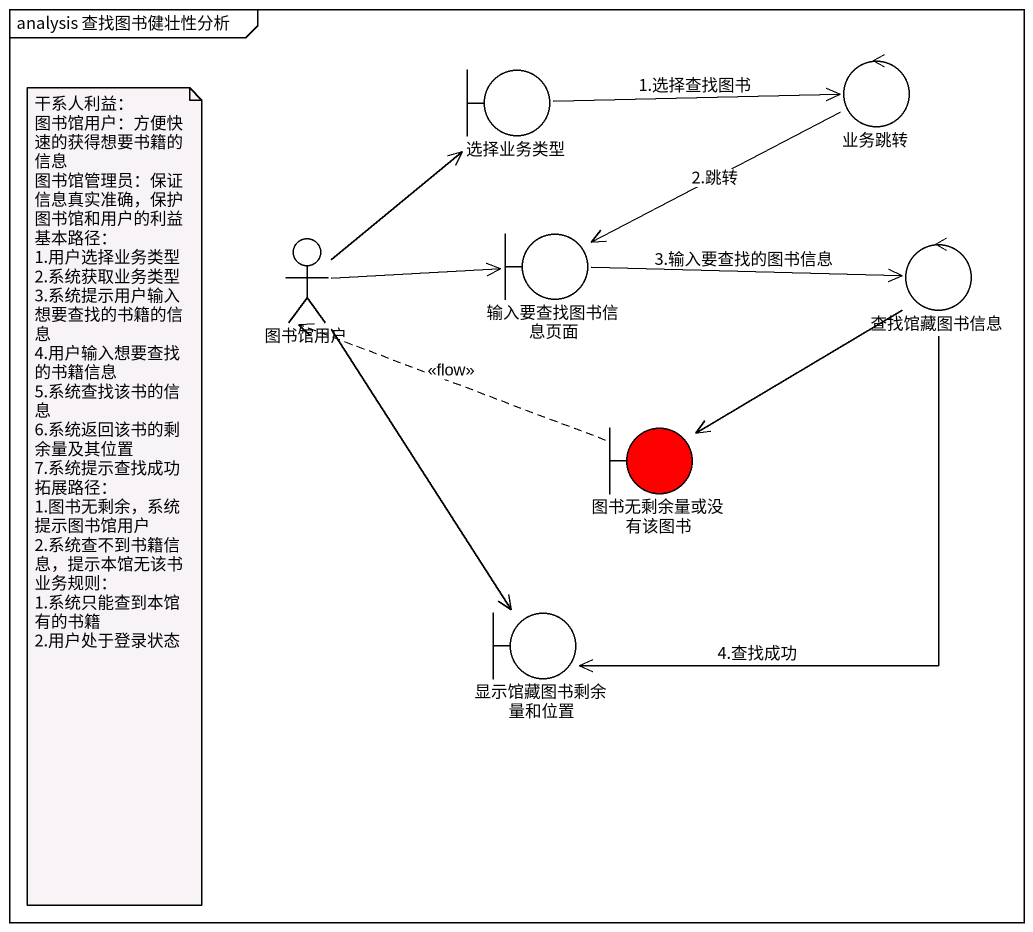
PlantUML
@startuml
mainframe analysis 查找图书健壮性分析
boundary 选择业务类型
control 业务跳转
actor 图书馆用户
boundary 输入要查找图书信息页面
control 查找馆藏图书信息
boundary 图书无剩余量或没有该图书 #FF0000
boundary 显示馆藏图书剩余量和位置
选择业务类型 -right-> 业务跳转 : 1.选择查找图书
业务跳转 -left-> 输入要查找图书信息页面 : 2.跳转
图书馆用户 -up-> 选择业务类型
图书馆用户 -right-> 输入要查找图书信息页面
图书馆用户 --> 显示馆藏图书剩余量和位置
输入要查找图书信息页面 -right-> 查找馆藏图书信息 : 3.输入要查找的图书信息
查找馆藏图书信息 --> 图书无剩余量或没有该图书
查找馆藏图书信息 --> 显示馆藏图书剩余量和位置 : 4.查找成功
图书无剩余量或没有该图书 .left.> 图书馆用户 : <<flow>>
note as N1
  干系人利益：
  图书馆用户：方便快速的获得想要书籍的信息
  图书馆管理员：保证信息真实准确，保护图书馆和用户的利益
  基本路径：
  1.用户选择业务类型
  2.系统获取业务类型
  3.系统提示用户输入想要查找的书籍的信息
  4.用户输入想要查找的书籍信息
  5.系统查找该书的信息
  6.系统返回该书的剩余量及其位置
  7.系统提示查找成功
  拓展路径：
  1.图书无剩余，系统提示图书馆用户
  2.系统查不到书籍信息，提示本馆无该书
  业务规则：
  1.系统只能查到本馆有的书籍
  2.用户处于登录状态
end note
@enduml
